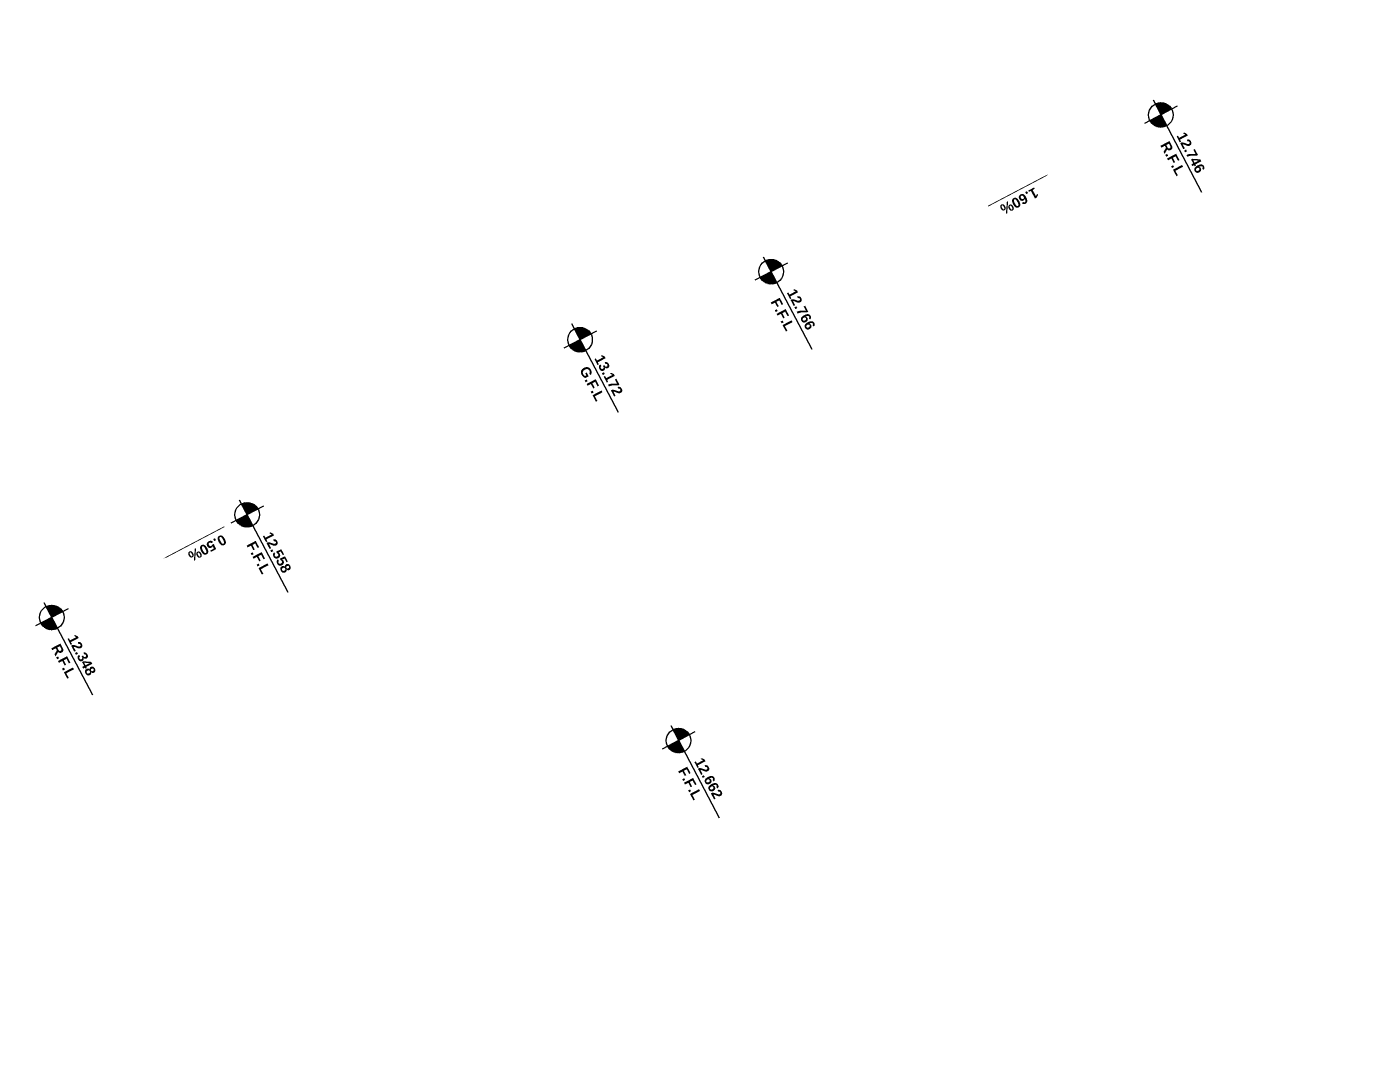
# Model space of a CAD drawing. Extents: x 406735 to 407516, y 2905844 to 2906372.
# Drawn here: x 407012.47 to 407045.28, y 2906022.27 to 2906047.44 of the extents above; entities that cross this region are included whole.
import ezdxf
from ezdxf.enums import TextEntityAlignment as Align

# ---------------------------------------------------------------- set-up
doc = ezdxf.new("R2010")
doc.units = 0
doc.layers.add('L-ANNO-TEXT', color=50, linetype='Continuous')
doc.styles.add('DIM-2_$0$DIM&GRADING 44$0$EN-SB', font='swissb.ttf')
pattern_1 = [(270, (1.741138, 29.824593), (0.01875, -2e-18), [])]
pattern_2 = [(270, (0.700978, 19.624384), (0.01875, -2e-18), [])]
pattern_3 = [(270, (0, 5.541205), (0.01875, -2e-18), [])]
pattern_4 = [(270, (-5e-11, 0.154013), (0.01875, -2e-18), [])]
pattern_5 = [(270, (0, 14.721613), (0.01875, -2e-18), [])]
pattern_6 = [(270, (9.780362, 12.299384), (0.01875, -2e-18), [])]

# ---------------------------------------------------------------- blocks, each defined once
blk = doc.blocks.new('*U28')
h = blk.add_hatch()
h.set_pattern_fill('ANSI31', color=256, scale=0.15, angle=225, style=0)
h.set_pattern_definition(pattern_1)
edge = h.paths.add_edge_path()
edge.add_line((1.441, 29.825), (1.741, 29.825))
edge.add_line((1.741, 29.825), (1.741, 30.125))
edge.add_ellipse((1.741, 29.825), major_axis=(-0.212, -0.212), ratio=1, start_angle=225, end_angle=315)
h = blk.add_hatch()
h.set_pattern_fill('ANSI31', color=256, scale=0.15, angle=225, style=0)
h.set_pattern_definition(pattern_1)
edge = h.paths.add_edge_path()
edge.add_ellipse((1.741, 29.825), major_axis=(-0.212, -0.212), ratio=1, start_angle=45, end_angle=135)
edge.add_line((2.041, 29.825), (1.741, 29.825))
edge.add_line((1.741, 29.825), (1.741, 29.525))
h = blk.add_hatch()
h.set_pattern_fill('ANSI31', color=256, scale=0.15, angle=225, style=0)
h.set_pattern_definition(pattern_2)
edge = h.paths.add_edge_path()
edge.add_line((0.401, 19.624), (0.701, 19.624))
edge.add_line((0.701, 19.624), (0.701, 19.924))
edge.add_ellipse((0.701, 19.624), major_axis=(-0.212, -0.212), ratio=1, start_angle=225, end_angle=315)
h = blk.add_hatch()
h.set_pattern_fill('ANSI31', color=256, scale=0.15, angle=225, style=0)
h.set_pattern_definition(pattern_2)
edge = h.paths.add_edge_path()
edge.add_ellipse((0.701, 19.624), major_axis=(-0.212, -0.212), ratio=1, start_angle=45, end_angle=135)
edge.add_line((1.001, 19.624), (0.701, 19.624))
edge.add_line((0.701, 19.624), (0.701, 19.324))
h = blk.add_hatch()
h.set_pattern_fill('ANSI31', color=256, scale=0.15, angle=225, style=0)
h.set_pattern_definition(pattern_5)
edge = h.paths.add_edge_path()
edge.add_line((-0.3, 14.722), (0, 14.722))
edge.add_line((0, 14.722), (0, 15.022))
edge.add_ellipse((0, 14.722), major_axis=(-0.212, -0.212), ratio=1, start_angle=225, end_angle=315)
h = blk.add_hatch()
h.set_pattern_fill('ANSI31', color=256, scale=0.15, angle=225, style=0)
h.set_pattern_definition(pattern_5)
edge = h.paths.add_edge_path()
edge.add_ellipse((0, 14.722), major_axis=(-0.212, -0.212), ratio=1, start_angle=45, end_angle=135)
edge.add_line((0.3, 14.722), (0, 14.722))
edge.add_line((0, 14.722), (0, 14.422))
h = blk.add_hatch()
h.set_pattern_fill('ANSI31', color=256, scale=0.15, angle=225, style=0)
h.set_pattern_definition(pattern_6)
edge = h.paths.add_edge_path()
edge.add_line((9.48, 12.299), (9.78, 12.299))
edge.add_line((9.78, 12.299), (9.78, 12.599))
edge.add_ellipse((9.78, 12.299), major_axis=(-0.212, -0.212), ratio=1, start_angle=225, end_angle=315)
h = blk.add_hatch()
h.set_pattern_fill('ANSI31', color=256, scale=0.15, angle=225, style=0)
h.set_pattern_definition(pattern_6)
edge = h.paths.add_edge_path()
edge.add_ellipse((9.78, 12.299), major_axis=(-0.212, -0.212), ratio=1, start_angle=45, end_angle=135)
edge.add_line((10.08, 12.299), (9.78, 12.299))
edge.add_line((9.78, 12.299), (9.78, 11.999))
h = blk.add_hatch()
h.set_pattern_fill('ANSI31', color=256, scale=0.15, angle=225, style=0)
h.set_pattern_definition(pattern_3)
edge = h.paths.add_edge_path()
edge.add_line((-0.3, 5.541), (0, 5.541))
edge.add_line((0, 5.541), (0, 5.841))
edge.add_ellipse((0, 5.541), major_axis=(-0.212, -0.212), ratio=1, start_angle=225, end_angle=315)
h = blk.add_hatch()
h.set_pattern_fill('ANSI31', color=256, scale=0.15, angle=225, style=0)
h.set_pattern_definition(pattern_3)
edge = h.paths.add_edge_path()
edge.add_ellipse((0, 5.541), major_axis=(-0.212, -0.212), ratio=1, start_angle=45, end_angle=135)
edge.add_line((0.3, 5.541), (0, 5.541))
edge.add_line((0, 5.541), (0, 5.241))
h = blk.add_hatch()
h.set_pattern_fill('ANSI31', color=256, scale=0.15, angle=225, style=0)
h.set_pattern_definition(pattern_4)
edge = h.paths.add_edge_path()
edge.add_line((-0.3, 0.154), (0, 0.154))
edge.add_line((0, 0.154), (0, 0.454))
edge.add_ellipse((0, 0.154), major_axis=(-0.212, -0.212), ratio=1, start_angle=225, end_angle=315)
h = blk.add_hatch()
h.set_pattern_fill('ANSI31', color=256, scale=0.15, angle=225, style=0)
h.set_pattern_definition(pattern_4)
edge = h.paths.add_edge_path()
edge.add_ellipse((0, 0.154), major_axis=(-0.212, -0.212), ratio=1, start_angle=45, end_angle=135)
edge.add_line((0.3, 0.154), (0, 0.154))
edge.add_line((0, 0.154), (0, -0.146))
for p, q in [((1.741, 30.275, 0), (1.741, 29.375, 0)), ((1.329, 29.825, 0), (3.876, 29.825, 0)), ((0.701, 20.074, 0), (0.701, 19.174, 0)), ((0.288, 19.624, 0), (2.836, 19.624, 0)), ((0, 15.172, 0), (0, 14.272, 0)), ((-0.45, 14.722, 0), (1.995, 14.722, 0)), ((9.78, 12.749, 0), (9.78, 11.849, 0)), ((9.368, 12.299, 0), (11.915, 12.299, 0)), ((0, 5.991, 0), (0, 5.091, 0)), ((-0.413, 5.541, 0), (2.135, 5.541, 0)), ((0, 0.604, 0), (0, -0.296, 0)), ((-0.413, 0.154, 0), (2.135, 0.154, 0))]:
    blk.add_line(p, q)
at = {"elevation": 0}
for points in [[(1.75, 25.054, 0.02, 0.02, 0), (1.75, 26.341, 0.1, 0, 0), (1.75, 26.725, 0, 0, 0)], [(0, 4.914, 0.02, 0.02, 0), (0, 3.626, 0.1, 0, 0), (0, 3.242, 0, 0, 0)]]:
    blk.add_lwpolyline(points, format="xyseb", dxfattribs=at)
for centre in [(1.741, 29.825, 0), (0.701, 19.624, 0), (0, 14.722, 0), (9.78, 12.299, 0), (0, 5.541, 0), (0, 0.154, 0)]:
    blk.add_circle(centre, 0.3)
at = {"layer": 'L-ANNO-TEXT', "char_height": 0.25, "attachment_point": 1, "style": 'DIM-2_$0$DIM&GRADING 44$0$EN-SB'}
for s, insert in [('R.F.L', (2.38, 29.714)), ('F.F.L', (1.34, 19.513)), ('G.F.L', (0.639, 14.611)), ('F.F.L', (10.419, 12.188)), ('F.F.L', (0.639, 5.43)), ('R.F.L', (0.639, 0.043))]:
    blk.add_mtext_dynamic_manual_height_columns(s, width=0.67373, gutter_width=12.5, heights=[0], dxfattribs=dict(at, insert=insert))
at = {"layer": 'L-ANNO-TEXT', "style": 'DIM-2_$0$DIM&GRADING 44$0$EN-SB'}
for tag, p in [('L7', (2.363, 29.922, 0)), ('L6', (1.323, 19.721, 0)), ('SIDE-L', (10.403, 12.396, 0)), ('L2', (0.622, 5.638, 0)), ('L1', (0.622, 0.251, 0))]:
    blk.add_attdef(tag, p, '', height=0.25, rotation=360, dxfattribs=at)
for tag, p in [('L5', (1.869, 25.294, 0)), ('L3', (0.142, 3.808, 0))]:
    blk.add_attdef(tag, text='', height=0.25, rotation=270, dxfattribs=at).set_placement(p, align=Align.RIGHT)
at = {"layer": 'L-ANNO-TEXT', "style": 'DIM-2_$0$DIM&GRADING 44$0$EN-SB', "flags": 8}
blk.add_attdef('L4', (0.561, 14.814, 0), '', height=0.25, rotation=0, dxfattribs=at)

msp = doc.modelspace()

# ---------------------------------------------------------------- block references
ref = msp.add_blockref('*U28', (407012.939, 2906032.952, 0), dxfattribs=dict(rotation=297.7304542505171))
ref.add_attrib('SIDE-L', '12.662', (407028.752, 2906029.512, 0), dxfattribs={"layer": 'L-ANNO-TEXT', "height": 0.25, "rotation": 297.7305, "style": 'DIM-2_$0$DIM&GRADING 44$0$EN-SB'})
ref.add_attrib('L5', '1.60%', dxfattribs={"layer": 'L-ANNO-TEXT', "height": 0.25, "rotation": 207.7305, "style": 'DIM-2_$0$DIM&GRADING 44$0$EN-SB', "flags": 8}).set_placement((407036.197, 2906043.067, 0), align=Align.RIGHT)
ref.add_attrib('L1', '12.348', (407013.45, 2906032.518, 0), dxfattribs={"layer": 'L-ANNO-TEXT', "height": 0.25, "rotation": 297.7305, "style": 'DIM-2_$0$DIM&GRADING 44$0$EN-SB'})
ref.add_attrib('L2', '12.558', (407018.219, 2906035.024, 0), dxfattribs={"layer": 'L-ANNO-TEXT', "height": 0.25, "rotation": 297.7305, "style": 'DIM-2_$0$DIM&GRADING 44$0$EN-SB'})
ref.add_attrib('L4', '13.172', (407026.312, 2906039.348, 0), dxfattribs={"layer": 'L-ANNO-TEXT', "height": 0.25, "rotation": 297.7305, "style": 'DIM-2_$0$DIM&GRADING 44$0$EN-SB'})
ref.add_attrib('L3', '0.50%', dxfattribs={"layer": 'L-ANNO-TEXT', "height": 0.25, "rotation": 207.7305, "style": 'DIM-2_$0$DIM&GRADING 44$0$EN-SB'}).set_placement((407016.375, 2906034.598, 0), align=Align.RIGHT)
ref.add_attrib('L6', '12.766', (407031.011, 2906040.957, 0), dxfattribs={"layer": 'L-ANNO-TEXT', "height": 0.25, "rotation": 297.7305, "style": 'DIM-2_$0$DIM&GRADING 44$0$EN-SB'})
ref.add_attrib('L7', '12.746', (407040.523, 2906044.783, 0), dxfattribs={"layer": 'L-ANNO-TEXT', "height": 0.25, "rotation": 297.7305, "style": 'DIM-2_$0$DIM&GRADING 44$0$EN-SB'})

doc.saveas('drawing.dxf')
